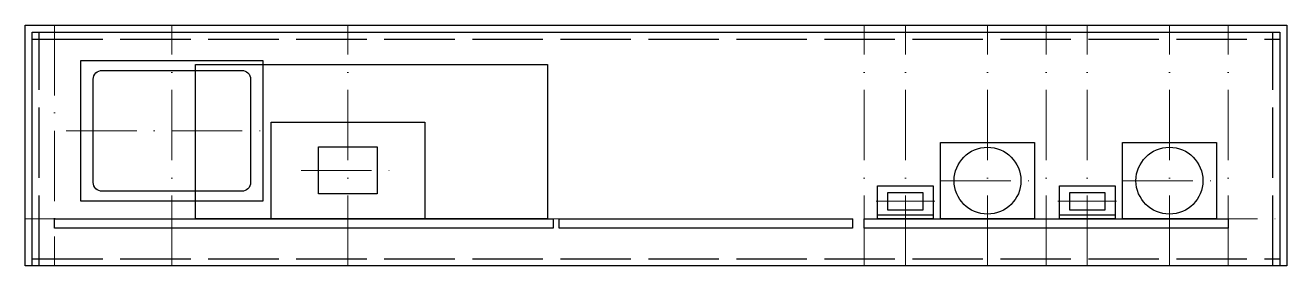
# Model space of a CAD drawing. Header units: millimetres. Extents: x 0 to 215, y 0 to 41.
import ezdxf

# ---------------------------------------------------------------- set-up
doc = ezdxf.new("R2010")
doc.units = ezdxf.units.MM
doc.linetypes.add('ACAD_ISO02W100', pattern=[15, 12, -3])
doc.linetypes.add('ACAD_ISO10W100', pattern=[18, 12, -2.95, 0.1, -2.95])
doc.layers.get('0').update_dxf_attribs({"lineweight": 25, "true_color": 0xffffff})
for name, color, linetype, lineweight, true_color in [('auxiliary', 7, 'ACAD_ISO10W100', 13, 0xffffff), ('edge', 7, 'Continuous', 25, 0xffffff), ('hidden', 7, 'ACAD_ISO02W100', 25, 0xffffff), ('private_parts', 54, 'Continuous', 25, 0x808000), ('private_pcb', 134, 'Continuous', 25, 0x008080)]:
    doc.layers.add(name, color=color, linetype=linetype, lineweight=lineweight, true_color=true_color)

msp = doc.modelspace()

# ---------------------------------------------------------------- linework, layer by layer
for p, q in [((1.2, 0), (1.2, 39.8)), ((1.2, 39.8), (213.8, 39.8)), ((213.8, 39.8), (213.8, 0))]:
    msp.add_line(p, q)
at = {"layer": 'auxiliary'}
for p, q in [((5, 41), (5, 0)), ((25, 0), (25, 41)), ((55, 0), (55, 41)), ((143, 0), (143, 41)), ((150, 0), (150, 41)), ((164, 0), (164, 41)), ((174, 0), (174, 41)), ((181, 0), (181, 41)), ((195, 0), (195, 41)), ((205, 0), (205, 41)), ((7, 23), (43, 23)), ((47, 16.25), (63, 16.25)), ((156, 14.5), (172, 14.5)), ((187, 14.5), (203, 14.5)), ((145, 11), (155, 11)), ((176, 11), (186, 11)), ((0, 8), (215, 8))]:
    msp.add_line(p, q, dxfattribs=at)
at = {"layer": 'edge', "flags": 128}
for points in [[(0, 41), (215, 41), (215, 0), (0, 0)], [(50, 20.25), (60, 20.25), (60, 12.25), (50, 12.25)], [(147, 12.5), (153, 12.5), (153, 9.5), (147, 9.5)], [(178, 12.5), (184, 12.5), (184, 9.5), (178, 9.5)]]:
    msp.add_lwpolyline(points, close=True, dxfattribs=at)
msp.add_lwpolyline([(13.1, 33.3), (36.9, 33.3, -0.414214), (38.4, 31.8), (38.4, 14.2, -0.414214), (36.9, 12.7), (13.1, 12.7, -0.414214), (11.6, 14.2), (11.6, 31.8, -0.414214), (13.1, 33.3)], format="xyb", dxfattribs=at)
at = {"layer": 'edge'}
for centre in [(164, 14.5), (195, 14.5)]:
    msp.add_circle(centre, 5.7, dxfattribs=at)
at = {"layer": 'hidden'}
for p, q in [((2.4, 0), (2.4, 39.8)), ((212.6, 0), (212.6, 39.8)), ((1.2, 38.6), (213.8, 38.6)), ((1.2, 1.2), (213.8, 1.2))]:
    msp.add_line(p, q, dxfattribs=at)
at = {"layer": 'private_parts'}
for p, q in [((154.75, 8.6), (145.25, 8.6)), ((185.75, 8.6), (176.25, 8.6))]:
    msp.add_line(p, q, dxfattribs=at)
at = {"layer": 'private_parts', "flags": 128}
for points in [[(9.5, 35), (40.5, 35), (40.5, 11), (9.5, 11)], [(89, 8), (29, 8), (29, 34.3), (89, 34.3)], [(41.9, 24.5), (68.09, 24.5), (68.09, 8), (41.9, 8)], [(156, 21), (172, 21), (172, 8), (156, 8)], [(187, 21), (203, 21), (203, 8), (187, 8)], [(145.25, 13.6), (154.75, 13.6), (154.75, 8), (145.25, 8)], [(176.25, 13.6), (185.75, 13.6), (185.75, 8), (176.25, 8)]]:
    msp.add_lwpolyline(points, close=True, dxfattribs=at)
at = {"layer": 'private_pcb', "flags": 128}
for points in [[(5, 8), (90, 8), (90, 6.4), (5, 6.4)], [(91, 8), (141, 8), (141, 6.4), (91, 6.4)], [(143, 8), (205, 8), (205, 6.4), (143, 6.4)]]:
    msp.add_lwpolyline(points, close=True, dxfattribs=at)

doc.saveas('drawing.dxf')
